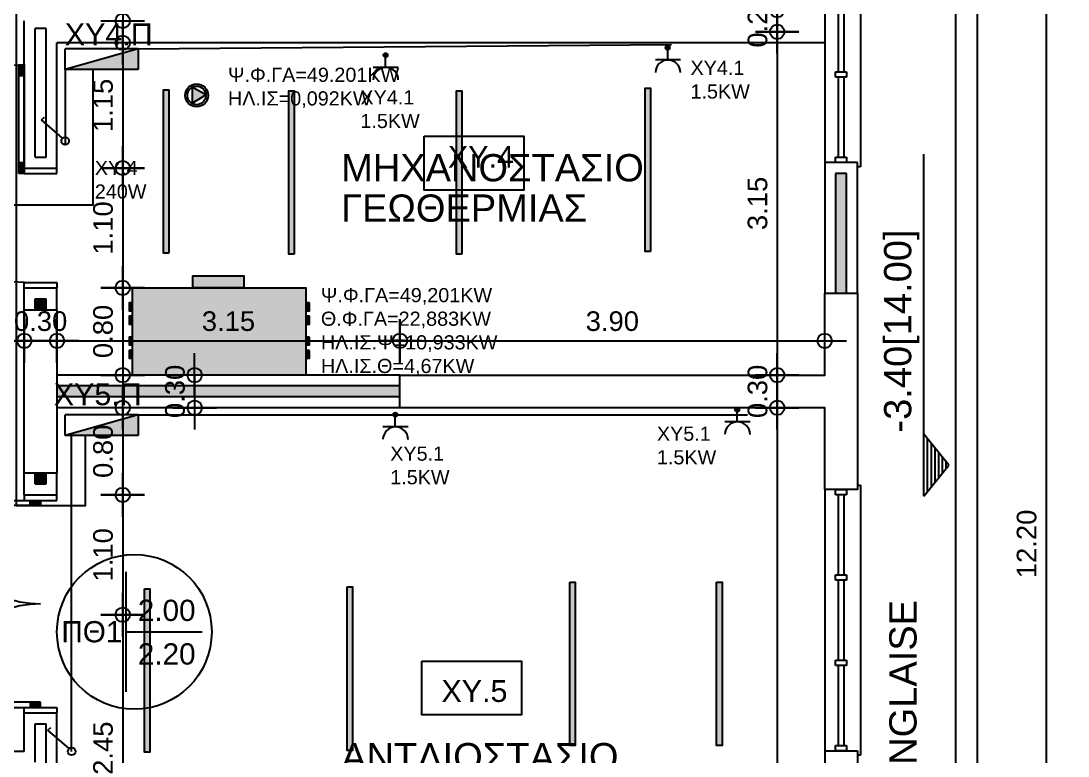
# Model space of a CAD drawing. Header units: metres. Extents: x -11 to 85, y -301 to 135.
# Drawn here: x 40.09 to 49.71, y -281.44 to -274.7 of the extents above; entities that cross this region are included whole.
import ezdxf
from ezdxf.enums import TextEntityAlignment as Align

# ---------------------------------------------------------------- set-up
doc = ezdxf.new("R2010")
doc.units = ezdxf.units.M
doc.header["$LTSCALE"] = 0.036
doc.header["$PDMODE"] = 2
for name, color, linetype in [('arxitek ypogeio', 252, 'Continuous'), ('DIMBLK', 252, 'Continuous'), ('elec psiktis', 170, 'Continuous'), ('electext', 20, 'Continuous'), ('hatch color', 252, 'Continuous'), ('HLEK-SYMBOL', 3, 'Continuous'), ('HLEK_FL001_SYMBOLS', 230, 'Continuous'), ('KYKLOFORHTES', 152, 'Continuous'), ('Parathira', 252, 'Continuous')]:
    doc.layers.add(name, color=color, linetype=linetype)
doc.layers.add('fan klimatistikes_hatch', color=121, linetype='Continuous', lineweight=0)
doc.styles.add('COMU-N', font='arial.ttf')
doc.styles.get("Standard").update_dxf_attribs({"font": 'arial.ttf'})
doc.styles.add('W4MS2', font='W4MS2.shx')
doc.dimstyles.new('CADWDOT', dxfattribs={"dimscale": 0.1, "dimtxt": 1.8, "dimasz": 0.08, "dimexe": 2, "dimexo": 0, "dimgap": 0.09, "dimtad": 0, "dimrnd": 0.001, "dimzin": 0, "dimdsep": 46, "dimtxsty": 'Standard', "dimblk1": 'ARTDIM', "dimblk2": 'ARTDIM', "dimsah": 1, "dimcen": 0.09, "dimdle": 0.05, "dimse1": 1, "dimse2": 1, "dimadec": 0, "dimazin": 0, "dimtfac": 1, "dimtmove": 0, "dimatfit": 3, "dimldrblk": 'ARTDIM', "dimfxl": 2, "dimtvp": 0.9999, "dimtolj": 1, "dimtzin": 0, "dimarcsym": 0})

# ---------------------------------------------------------------- blocks, each defined once
blk = doc.blocks.new('ARTDIM')
at = {"layer": 'DIMBLK'}
for p, q in [((0, -24.9975), (0, 24.9975)), ((-24.9975, 0), (24.9975, 0))]:
    blk.add_line(p, q, dxfattribs=at)
blk.add_circle((0, 0), 8.25, dxfattribs=at)
blk = doc.blocks.new('*D1624')
at = {"layer": 'arxitek ypogeio', "color": 0, "lineweight": -2}
blk.add_line((47.0377, -274.5875), (47.0377, -271.2035), dxfattribs=at)
at = {"layer": 'Defpoints', "color": 0, "transparency": 16777216}
for p in [(47.0377, -271.1955), (47.4737, -271.1955), (47.4737, -274.5955)]:
    blk.add_point(p, dxfattribs=at)
at = {"layer": 'arxitek ypogeio', "color": 0, "lineweight": -2, "xscale": 0.008, "yscale": 0.008, "zscale": 0.008}
for p, rotation in [((47.0377, -271.1955), 90), ((47.0377, -274.5955), 270)]:
    blk.add_blockref('ARTDIM', p, dxfattribs=dict(at, rotation=rotation))
at = {"layer": 'arxitek ypogeio', "color": 0, "insert": (46.8577, -272.8955), "char_height": 0.18, "attachment_point": 5, "rotation": 90}
blk.add_mtext('\\A1;3.40', dxfattribs=at)
blk = doc.blocks.new('*D1625')
at = {"layer": 'arxitek ypogeio', "color": 0, "lineweight": -2}
blk.add_line((47.0377, -274.6035), (47.0377, -274.7875), dxfattribs=at)
at = {"layer": 'Defpoints', "color": 0, "transparency": 16777216}
for p in [(47.4737, -274.5955), (47.0377, -274.7955), (47.4737, -274.7955)]:
    blk.add_point(p, dxfattribs=at)
at = {"layer": 'arxitek ypogeio', "color": 0, "lineweight": -2, "xscale": 0.008, "yscale": 0.008, "zscale": 0.008}
for p, rotation in [((47.0377, -274.5955), 90), ((47.0377, -274.7955), 270)]:
    blk.add_blockref('ARTDIM', p, dxfattribs=dict(at, rotation=rotation))
at = {"layer": 'arxitek ypogeio', "color": 0, "insert": (46.8577, -274.6955), "char_height": 0.18, "attachment_point": 5, "rotation": 90}
blk.add_mtext('\\A1;0.20', dxfattribs=at)
blk = doc.blocks.new('*D1626')
at = {"layer": 'arxitek ypogeio', "color": 0, "lineweight": -2}
blk.add_line((47.0377, -274.8035), (47.0377, -277.9375), dxfattribs=at)
at = {"layer": 'Defpoints', "color": 0, "transparency": 16777216}
for p in [(47.4737, -274.7955), (47.0377, -277.9455), (47.4737, -277.9455)]:
    blk.add_point(p, dxfattribs=at)
at = {"layer": 'arxitek ypogeio', "color": 0, "lineweight": -2, "xscale": 0.008, "yscale": 0.008, "zscale": 0.008}
for p, rotation in [((47.0377, -274.7955), 90), ((47.0377, -277.9455), 270)]:
    blk.add_blockref('ARTDIM', p, dxfattribs=dict(at, rotation=rotation))
at = {"layer": 'arxitek ypogeio', "color": 0, "insert": (46.8577, -276.3705), "char_height": 0.18, "attachment_point": 5, "rotation": 90}
blk.add_mtext('\\A1;3.15', dxfattribs=at)
blk = doc.blocks.new('*D1627')
at = {"layer": 'arxitek ypogeio', "color": 0, "lineweight": -2}
blk.add_line((47.0377, -277.9535), (47.0377, -278.2375), dxfattribs=at)
at = {"layer": 'Defpoints', "color": 0, "transparency": 16777216}
for p in [(47.4737, -277.9455), (47.0377, -278.2455), (47.4737, -278.2455)]:
    blk.add_point(p, dxfattribs=at)
at = {"layer": 'arxitek ypogeio', "color": 0, "lineweight": -2, "xscale": 0.008, "yscale": 0.008, "zscale": 0.008}
for p, rotation in [((47.0377, -277.9455), 90), ((47.0377, -278.2455), 270)]:
    blk.add_blockref('ARTDIM', p, dxfattribs=dict(at, rotation=rotation))
at = {"layer": 'arxitek ypogeio', "color": 0, "insert": (46.8577, -278.0955), "char_height": 0.18, "attachment_point": 5, "rotation": 90}
blk.add_mtext('\\A1;0.30', dxfattribs=at)
blk = doc.blocks.new('*D1628')
at = {"layer": 'arxitek ypogeio', "color": 0, "lineweight": -2}
blk.add_line((47.0377, -278.2535), (47.0377, -285.2875), dxfattribs=at)
at = {"layer": 'Defpoints', "color": 0, "transparency": 16777216}
for p in [(47.4737, -278.2455), (47.0377, -285.2955), (47.4737, -285.2955)]:
    blk.add_point(p, dxfattribs=at)
at = {"layer": 'arxitek ypogeio', "color": 0, "lineweight": -2, "xscale": 0.008, "yscale": 0.008, "zscale": 0.008}
for p, rotation in [((47.0377, -278.2455), 90), ((47.0377, -285.2955), 270)]:
    blk.add_blockref('ARTDIM', p, dxfattribs=dict(at, rotation=rotation))
at = {"layer": 'arxitek ypogeio', "color": 0, "insert": (46.8577, -281.7705), "char_height": 0.18, "attachment_point": 5, "rotation": 90}
blk.add_mtext('\\A1;7.05', dxfattribs=at)
blk = doc.blocks.new('*D1630')
at = {"layer": 'arxitek ypogeio', "color": 0, "lineweight": -2}
blk.add_line((40.4157, -277.632), (40.1317, -277.632), dxfattribs=at)
at = {"layer": 'Defpoints', "color": 0, "transparency": 16777216}
for p in [(40.1237, -277.632), (40.1237, -277.9455), (40.4237, -277.9455)]:
    blk.add_point(p, dxfattribs=at)
at = {"layer": 'arxitek ypogeio', "color": 0, "lineweight": -2, "xscale": 0.008, "yscale": 0.008, "zscale": 0.008, "rotation": 180}
blk.add_blockref('ARTDIM', (40.1237, -277.632), dxfattribs=at)
at = {"layer": 'arxitek ypogeio', "color": 0, "lineweight": -2, "xscale": 0.008, "yscale": 0.008, "zscale": 0.008}
blk.add_blockref('ARTDIM', (40.4237, -277.632), dxfattribs=at)
at = {"layer": 'arxitek ypogeio', "color": 0, "insert": (40.2737, -277.452), "char_height": 0.18, "attachment_point": 5}
blk.add_mtext('\\A1;0.30', dxfattribs=at)
blk = doc.blocks.new('*D1631')
at = {"layer": 'arxitek ypogeio', "color": 0, "lineweight": -2}
blk.add_line((40.4317, -277.632), (43.5657, -277.632), dxfattribs=at)
at = {"layer": 'Defpoints', "color": 0, "transparency": 16777216}
for p in [(43.5737, -277.632), (40.4237, -277.9455), (43.5737, -277.9455)]:
    blk.add_point(p, dxfattribs=at)
at = {"layer": 'arxitek ypogeio', "color": 0, "lineweight": -2, "xscale": 0.008, "yscale": 0.008, "zscale": 0.008, "rotation": 180}
blk.add_blockref('ARTDIM', (40.4237, -277.632), dxfattribs=at)
at = {"layer": 'arxitek ypogeio', "color": 0, "lineweight": -2, "xscale": 0.008, "yscale": 0.008, "zscale": 0.008}
blk.add_blockref('ARTDIM', (43.5737, -277.632), dxfattribs=at)
at = {"layer": 'arxitek ypogeio', "color": 0, "insert": (41.9987, -277.452), "char_height": 0.18, "attachment_point": 5}
blk.add_mtext('\\A1;3.15', dxfattribs=at)
blk = doc.blocks.new('*D1632')
at = {"layer": 'arxitek ypogeio', "color": 0, "lineweight": -2}
blk.add_line((43.5817, -277.632), (47.4657, -277.632), dxfattribs=at)
at = {"layer": 'Defpoints', "color": 0, "transparency": 16777216}
for p in [(47.4737, -277.632), (43.5737, -277.9455), (47.4737, -277.9455)]:
    blk.add_point(p, dxfattribs=at)
at = {"layer": 'arxitek ypogeio', "color": 0, "lineweight": -2, "xscale": 0.008, "yscale": 0.008, "zscale": 0.008, "rotation": 180}
blk.add_blockref('ARTDIM', (43.5737, -277.632), dxfattribs=at)
at = {"layer": 'arxitek ypogeio', "color": 0, "lineweight": -2, "xscale": 0.008, "yscale": 0.008, "zscale": 0.008}
blk.add_blockref('ARTDIM', (47.4737, -277.632), dxfattribs=at)
at = {"layer": 'arxitek ypogeio', "color": 0, "insert": (45.5237, -277.452), "char_height": 0.18, "attachment_point": 5}
blk.add_mtext('\\A1;3.90', dxfattribs=at)
blk = doc.blocks.new('*D1633')
at = {"layer": 'arxitek ypogeio', "color": 0, "lineweight": -2}
blk.add_line((36.9817, -277.632), (40.1157, -277.632), dxfattribs=at)
at = {"layer": 'Defpoints', "color": 0, "transparency": 16777216}
for p in [(40.1237, -277.632), (36.9737, -278.3955), (40.1237, -278.3955)]:
    blk.add_point(p, dxfattribs=at)
at = {"layer": 'arxitek ypogeio', "color": 0, "lineweight": -2, "xscale": 0.008, "yscale": 0.008, "zscale": 0.008, "rotation": 180}
blk.add_blockref('ARTDIM', (36.9737, -277.632), dxfattribs=at)
at = {"layer": 'arxitek ypogeio', "color": 0, "lineweight": -2, "xscale": 0.008, "yscale": 0.008, "zscale": 0.008}
blk.add_blockref('ARTDIM', (40.1237, -277.632), dxfattribs=at)
at = {"layer": 'arxitek ypogeio', "color": 0, "insert": (38.5487, -277.452), "char_height": 0.18, "attachment_point": 5}
blk.add_mtext('\\A1;3.15', dxfattribs=at)
blk = doc.blocks.new('A$C796D02E1')
at = {"layer": 'Parathira'}
for p, q in [((0.3, 0.95), (0.3, -0.05)), ((0.31, 0.85), (0.31, 0.9499)), ((0.32, 0.85), (0.32, 0.9498)), ((0.33, 0.85), (0.33, 0.9495)), ((0.34, 0.85), (0.34, 0.9492)), ((0.35, -0.05), (0.35, 0.9487)), ((0.35, 0.85), (0.3, 0.85)), ((0, -0.05), (0, 0)), ((0.35, 0.05), (0.3, 0.05)), ((0.3, 0), (0.3, -0.05)), ((0.31, -0.05), (0.31, 0.05)), ((0.32, -0.05), (0.32, 0.05)), ((0.33, -0.05), (0.33, 0.05)), ((0.34, -0.05), (0.34, 0.05)), ((0.3, -0.05), (0, -0.05)), ((0.3, -0.05), (0.35, -0.05)), ((0, -1.05), (0, -1.1)), ((0.3, -1.05), (0, -1.05)), ((0.3, -1.05), (0.25, -1.05)), ((0.3, -1.1), (0.3, -1.05))]:
    blk.add_line(p, q, dxfattribs=at)
blk.add_arc((0.3, -0.05), 1, 270, 90, dxfattribs=at)
blk = doc.blocks.new('A$C52D13D70')
at = {"layer": 'Parathira'}
for p, q in [((-0.33, 0.04), (-0.33, -2.44)), ((-0.3, 0.04), (-0.33, 0.04)), ((-0.1, 0), (-0.2, 0)), ((-0.2, 0), (-0.2, -0.05)), ((-0.1, -0.05), (-0.1, 0)), ((0, 0), (0, -2.4)), ((-0.2, -0.05), (-0.1, -0.05)), ((-0.175, -0.05), (-0.175, -0.7833)), ((-0.125, -0.05), (-0.125, -0.7833)), ((-0.1, -0.7833), (-0.2, -0.7833)), ((-0.2, -0.7833), (-0.2, -0.8333)), ((-0.2, -0.8333), (-0.1, -0.8333)), ((-0.175, -0.8333), (-0.175, -1.5667)), ((-0.125, -0.8333), (-0.125, -1.5667)), ((-0.1, -0.8333), (-0.1, -0.7833)), ((-0.1, -1.5667), (-0.2, -1.5667)), ((-0.2, -1.5667), (-0.2, -1.6167)), ((-0.2, -1.6167), (-0.1, -1.6167)), ((-0.175, -1.6167), (-0.175, -2.35)), ((-0.125, -1.6167), (-0.125, -2.35)), ((-0.1, -1.6167), (-0.1, -1.5667)), ((-0.1, -2.35), (-0.2, -2.35)), ((-0.2, -2.35), (-0.2, -2.4)), ((-0.2, -2.4), (-0.1, -2.4)), ((-0.1, -2.4), (-0.1, -2.35)), ((-0.33, -2.44), (-0.3, -2.44))]:
    blk.add_line(p, q, dxfattribs=at)
blk = doc.blocks.new('*D1450')
at = {"layer": 'arxitek ypogeio', "color": 0, "lineweight": -2}
blk.add_line((41.0274, -273.6035), (41.0274, -274.6875), dxfattribs=at)
at = {"layer": 'Defpoints', "color": 0, "transparency": 16777216}
for p in [(40.4237, -273.5955), (40.4237, -274.6955), (41.0274, -274.6955)]:
    blk.add_point(p, dxfattribs=at)
at = {"layer": 'arxitek ypogeio', "color": 0, "lineweight": -2, "xscale": 0.008, "yscale": 0.008, "zscale": 0.008}
for p, rotation in [((41.0274, -273.5955), 90), ((41.0274, -274.6955), 270)]:
    blk.add_blockref('ARTDIM', p, dxfattribs=dict(at, rotation=rotation))
at = {"layer": 'arxitek ypogeio', "color": 0, "insert": (40.8474, -274.1455), "char_height": 0.18, "attachment_point": 5, "rotation": 90}
blk.add_mtext('\\A1;1.10', dxfattribs=at)
blk = doc.blocks.new('*D1451')
at = {"layer": 'arxitek ypogeio', "color": 0, "lineweight": -2}
blk.add_line((41.0274, -274.9035), (41.0274, -276.0375), dxfattribs=at)
at = {"layer": 'Defpoints', "color": 0, "transparency": 16777216}
for p in [(40.4237, -274.8955), (40.4237, -276.0455), (41.0274, -276.0455)]:
    blk.add_point(p, dxfattribs=at)
at = {"layer": 'arxitek ypogeio', "color": 0, "lineweight": -2, "xscale": 0.008, "yscale": 0.008, "zscale": 0.008}
for p, rotation in [((41.0274, -274.8955), 90), ((41.0274, -276.0455), 270)]:
    blk.add_blockref('ARTDIM', p, dxfattribs=dict(at, rotation=rotation))
at = {"layer": 'arxitek ypogeio', "color": 0, "insert": (40.8474, -275.4705), "char_height": 0.18, "attachment_point": 5, "rotation": 90}
blk.add_mtext('\\A1;1.15', dxfattribs=at)
blk = doc.blocks.new('*D1452')
at = {"layer": 'arxitek ypogeio', "color": 0, "lineweight": -2}
blk.add_line((41.0274, -276.0535), (41.0274, -277.1375), dxfattribs=at)
at = {"layer": 'Defpoints', "color": 0, "transparency": 16777216}
for p in [(40.4237, -276.0455), (40.4237, -277.1455), (41.0274, -277.1455)]:
    blk.add_point(p, dxfattribs=at)
at = {"layer": 'arxitek ypogeio', "color": 0, "lineweight": -2, "xscale": 0.008, "yscale": 0.008, "zscale": 0.008}
for p, rotation in [((41.0274, -276.0455), 90), ((41.0274, -277.1455), 270)]:
    blk.add_blockref('ARTDIM', p, dxfattribs=dict(at, rotation=rotation))
at = {"layer": 'arxitek ypogeio', "color": 0, "insert": (40.8474, -276.5955), "char_height": 0.18, "attachment_point": 5, "rotation": 90}
blk.add_mtext('\\A1;1.10', dxfattribs=at)
blk = doc.blocks.new('*D1453')
at = {"layer": 'arxitek ypogeio', "color": 0, "lineweight": -2}
blk.add_line((41.0274, -277.1535), (41.0274, -277.9375), dxfattribs=at)
at = {"layer": 'Defpoints', "color": 0, "transparency": 16777216}
for p in [(40.4237, -277.1455), (40.4237, -277.9455), (41.0274, -277.9455)]:
    blk.add_point(p, dxfattribs=at)
at = {"layer": 'arxitek ypogeio', "color": 0, "lineweight": -2, "xscale": 0.008, "yscale": 0.008, "zscale": 0.008}
for p, rotation in [((41.0274, -277.1455), 90), ((41.0274, -277.9455), 270)]:
    blk.add_blockref('ARTDIM', p, dxfattribs=dict(at, rotation=rotation))
at = {"layer": 'arxitek ypogeio', "color": 0, "insert": (40.8474, -277.5455), "char_height": 0.18, "attachment_point": 5, "rotation": 90}
blk.add_mtext('\\A1;0.80', dxfattribs=at)
blk = doc.blocks.new('*D1454')
at = {"layer": 'arxitek ypogeio', "color": 0, "lineweight": -2}
blk.add_line((41.6879, -277.9535), (41.6879, -278.2375), dxfattribs=at)
at = {"layer": 'Defpoints', "color": 0, "transparency": 16777216}
for p in [(41.0842, -277.9455), (41.0842, -278.2455), (41.6879, -278.2455)]:
    blk.add_point(p, dxfattribs=at)
at = {"layer": 'arxitek ypogeio', "color": 0, "lineweight": -2, "xscale": 0.008, "yscale": 0.008, "zscale": 0.008}
for p, rotation in [((41.6879, -277.9455), 90), ((41.6879, -278.2455), 270)]:
    blk.add_blockref('ARTDIM', p, dxfattribs=dict(at, rotation=rotation))
at = {"layer": 'arxitek ypogeio', "color": 0, "insert": (41.5079, -278.0955), "char_height": 0.18, "attachment_point": 5, "rotation": 90}
blk.add_mtext('\\A1;0.30', dxfattribs=at)
blk = doc.blocks.new('*D1455')
at = {"layer": 'arxitek ypogeio', "color": 0, "lineweight": -2}
blk.add_line((41.0274, -278.2535), (41.0274, -279.0375), dxfattribs=at)
at = {"layer": 'Defpoints', "color": 0, "transparency": 16777216}
for p in [(40.4237, -278.2455), (40.4237, -279.0455), (41.0274, -279.0455)]:
    blk.add_point(p, dxfattribs=at)
at = {"layer": 'arxitek ypogeio', "color": 0, "lineweight": -2, "xscale": 0.008, "yscale": 0.008, "zscale": 0.008}
for p, rotation in [((41.0274, -278.2455), 90), ((41.0274, -279.0455), 270)]:
    blk.add_blockref('ARTDIM', p, dxfattribs=dict(at, rotation=rotation))
at = {"layer": 'arxitek ypogeio', "color": 0, "insert": (40.8474, -278.6455), "char_height": 0.18, "attachment_point": 5, "rotation": 90}
blk.add_mtext('\\A1;0.80', dxfattribs=at)
blk = doc.blocks.new('*D1456')
at = {"layer": 'arxitek ypogeio', "color": 0, "lineweight": -2}
blk.add_line((41.0274, -279.0535), (41.0274, -280.1375), dxfattribs=at)
at = {"layer": 'Defpoints', "color": 0, "transparency": 16777216}
for p in [(40.4237, -279.0455), (40.4237, -280.1455), (41.0274, -280.1455)]:
    blk.add_point(p, dxfattribs=at)
at = {"layer": 'arxitek ypogeio', "color": 0, "lineweight": -2, "xscale": 0.008, "yscale": 0.008, "zscale": 0.008}
for p, rotation in [((41.0274, -279.0455), 90), ((41.0274, -280.1455), 270)]:
    blk.add_blockref('ARTDIM', p, dxfattribs=dict(at, rotation=rotation))
at = {"layer": 'arxitek ypogeio', "color": 0, "insert": (40.8474, -279.5955), "char_height": 0.18, "attachment_point": 5, "rotation": 90}
blk.add_mtext('\\A1;1.10', dxfattribs=at)
blk = doc.blocks.new('*D1457')
at = {"layer": 'arxitek ypogeio', "color": 0, "lineweight": -2}
blk.add_line((41.0274, -280.1535), (41.0274, -282.5875), dxfattribs=at)
at = {"layer": 'Defpoints', "color": 0, "transparency": 16777216}
for p in [(40.4237, -280.1455), (40.4237, -282.5955), (41.0274, -282.5955)]:
    blk.add_point(p, dxfattribs=at)
at = {"layer": 'arxitek ypogeio', "color": 0, "lineweight": -2, "xscale": 0.008, "yscale": 0.008, "zscale": 0.008}
for p, rotation in [((41.0274, -280.1455), 90), ((41.0274, -282.5955), 270)]:
    blk.add_blockref('ARTDIM', p, dxfattribs=dict(at, rotation=rotation))
at = {"layer": 'arxitek ypogeio', "color": 0, "insert": (40.8474, -281.3705), "char_height": 0.18, "attachment_point": 5, "rotation": 90}
blk.add_mtext('\\A1;2.45', dxfattribs=at)
blk = doc.blocks.new('A$C0F035EE8')
at = {"layer": 'Parathira'}
for p, q in [((-0.3, 0), (-0.3, -0.05)), ((0, -0.05), (0, 0)), ((-1.1, -0.05), (-0.15, -0.05)), ((-1.005, -0.0595), (-1.1, -0.0595)), ((-1.005, -0.069), (-1.0998, -0.069)), ((-1.005, -0.0785), (-1.0996, -0.0785)), ((-1.005, -0.088), (-1.0992, -0.088)), ((-1.005, -0.0975), (-1.005, -0.05)), ((-0.3, -0.05), (0, -0.05)), ((-0.245, -0.0975), (-0.245, -0.05)), ((-0.15, -0.0595), (-0.245, -0.0595)), ((-0.15, -0.069), (-0.245, -0.069)), ((-0.15, -0.0785), (-0.245, -0.0785)), ((-0.15, -0.088), (-0.245, -0.088)), ((-0.15, -0.05), (-0.15, -0.0975)), ((-0.15, -0.0975), (-1.0988, -0.0975)), ((-1.005, -1.9215), (-1.0996, -1.9215)), ((-1.005, -1.912), (-1.0992, -1.912)), ((-0.15, -1.9025), (-1.0988, -1.9025)), ((-1.005, -1.9025), (-1.005, -1.95)), ((-0.245, -1.9025), (-0.245, -1.95)), ((-0.15, -1.912), (-0.245, -1.912)), ((-0.15, -1.9215), (-0.245, -1.9215)), ((-0.15, -1.95), (-0.15, -1.9025)), ((-1.005, -1.9405), (-1.1, -1.9405)), ((-1.1, -1.95), (-0.15, -1.95)), ((-1.005, -1.931), (-1.0998, -1.931)), ((-0.3, -2), (-0.3, -1.95)), ((-0.3, -1.95), (0, -1.95)), ((-0.15, -1.931), (-0.245, -1.931)), ((-0.15, -1.9405), (-0.245, -1.9405)), ((0, -1.95), (0, -2))]:
    blk.add_line(p, q, dxfattribs=at)
for centre, start, end in [((-0.15, -0.05), 180, 270), ((-0.15, -1.95), 90, 180)]:
    blk.add_arc(centre, 0.95, start, end, dxfattribs=at)
blk = doc.blocks.new('*D1475')
at = {"layer": 'arxitek ypogeio', "color": 0, "lineweight": -2}
blk.add_line((49.5086, -273.4035), (49.5086, -285.5875), dxfattribs=at)
at = {"layer": 'Defpoints', "color": 0, "transparency": 16777216}
for p in [(49.0322, -273.3955), (49.0322, -285.5955), (49.5086, -285.5955)]:
    blk.add_point(p, dxfattribs=at)
at = {"layer": 'arxitek ypogeio', "color": 0, "lineweight": -2, "xscale": 0.008, "yscale": 0.008, "zscale": 0.008}
for p, rotation in [((49.5086, -273.3955), 90), ((49.5086, -285.5955), 270)]:
    blk.add_blockref('ARTDIM', p, dxfattribs=dict(at, rotation=rotation))
at = {"layer": 'arxitek ypogeio', "color": 0, "insert": (49.3286, -279.4955), "char_height": 0.18, "attachment_point": 5, "rotation": 90}
blk.add_mtext('\\A1;12.20', dxfattribs=at)
blk = doc.blocks.new('gJ6_a28')
at = {"layer": 'HLEK-SYMBOL', "color": 0, "linetype": 'Continuous'}
for p, q in [((-0.67, 0), (-0.67, 0.19)), ((-0.67, 0.19), (0, 0.19)), ((-0.67, 0), (0, 0.19)), ((0, 0.19), (0, 0)), ((-0.67, 0), (0, 0))]:
    blk.add_line(p, q, dxfattribs=at)
at = {"layer": 'HLEK-SYMBOL', "color": 0}
blk.add_solid([(-0.67, 0.19), (0, 0.19), (-0.67, 0)], dxfattribs=at)
at = {"layer": 'HLEK-SYMBOL', "color": 0, "style": 'W4MS2', "flags": 8}
blk.add_attdef('NODE_NUMBER', (0.018, 0.0914), '', height=0.1, dxfattribs=at)
blk.add_attdef('NODE_NUMBER', (0.018, 0.0914), '', height=0.1, dxfattribs=at)
blk = doc.blocks.new('gJ6_a14')
at = {"linetype": 'Continuous'}
for p, q in [((-0.1176, 0.1119), (0.113, 0.1119)), ((0, 0.1119), (0, 0))]:
    blk.add_line(p, q, dxfattribs=at)
blk.add_arc((-0.0023, 0.2279), 0.1153, 180, 358.95657, dxfattribs=at)
blk = doc.blocks.new('*X1779')
at = {"color": 0}
for p, q in [((15.598, 2.587), (15.737, 2.727)), ((15.598, 2.622), (15.702, 2.727)), ((15.601, 2.607), (15.609, 2.616)), ((15.604, 2.646), (15.605, 2.647)), ((15.605, 2.559), (15.765, 2.719)), ((15.605, 2.577), (15.614, 2.585)), ((15.609, 2.652), (15.618, 2.66)), ((15.611, 2.547), (15.618, 2.554)), ((15.614, 2.621), (15.623, 2.63)), ((15.617, 2.536), (15.789, 2.707)), ((15.618, 2.59), (15.627, 2.599)), ((15.623, 2.665), (15.631, 2.674)), ((15.623, 2.559), (15.631, 2.568)), ((15.627, 2.634), (15.636, 2.643)), ((15.627, 2.528), (15.636, 2.537)), ((15.631, 2.603), (15.64, 2.612)), ((15.633, 2.516), (15.808, 2.691)), ((15.636, 2.678), (15.645, 2.687)), ((15.636, 2.572), (15.645, 2.581)), ((15.64, 2.647), (15.649, 2.656)), ((15.64, 2.541), (15.649, 2.55)), ((15.645, 2.616), (15.654, 2.625)), ((15.645, 2.51), (15.654, 2.519)), ((15.649, 2.691), (15.658, 2.7)), ((15.649, 2.585), (15.658, 2.594)), ((15.653, 2.501), (15.824, 2.672)), ((15.654, 2.66), (15.662, 2.669)), ((15.654, 2.554), (15.662, 2.563)), ((15.658, 2.63), (15.667, 2.638)), ((15.658, 2.523), (15.667, 2.532)), ((15.662, 2.705), (15.671, 2.714)), ((15.662, 2.599), (15.671, 2.607)), ((15.664, 2.494), (15.671, 2.501)), ((15.667, 2.674), (15.676, 2.683)), ((15.667, 2.568), (15.676, 2.577)), ((15.671, 2.643), (15.68, 2.652)), ((15.671, 2.537), (15.68, 2.546)), ((15.676, 2.718), (15.678, 2.721)), ((15.676, 2.489), (15.836, 2.648)), ((15.676, 2.612), (15.685, 2.621)), ((15.676, 2.506), (15.685, 2.515)), ((15.68, 2.687), (15.689, 2.696)), ((15.68, 2.581), (15.689, 2.59)), ((15.685, 2.656), (15.693, 2.665)), ((15.685, 2.55), (15.693, 2.559)), ((15.689, 2.625), (15.698, 2.634)), ((15.689, 2.519), (15.698, 2.528)), ((15.693, 2.7), (15.702, 2.709)), ((15.693, 2.594), (15.702, 2.603)), ((15.693, 2.488), (15.702, 2.497)), ((15.698, 2.669), (15.707, 2.678)), ((15.698, 2.563), (15.707, 2.572)), ((15.702, 2.638), (15.711, 2.647)), ((15.702, 2.532), (15.711, 2.541)), ((15.705, 2.482), (15.843, 2.62)), ((15.707, 2.714), (15.715, 2.722)), ((15.707, 2.607), (15.715, 2.616)), ((15.707, 2.501), (15.715, 2.51)), ((15.711, 2.683), (15.72, 2.691)), ((15.711, 2.577), (15.72, 2.585)), ((15.715, 2.652), (15.724, 2.66)), ((15.715, 2.546), (15.724, 2.554)), ((15.72, 2.727), (15.721, 2.728)), ((15.72, 2.621), (15.729, 2.63)), ((15.72, 2.515), (15.729, 2.523)), ((15.724, 2.696), (15.733, 2.705)), ((15.724, 2.59), (15.733, 2.599)), ((15.724, 2.484), (15.733, 2.493)), ((15.729, 2.665), (15.738, 2.674)), ((15.729, 2.559), (15.738, 2.568)), ((15.733, 2.634), (15.742, 2.643)), ((15.733, 2.528), (15.742, 2.537)), ((15.738, 2.709), (15.746, 2.718)), ((15.738, 2.603), (15.746, 2.612)), ((15.738, 2.497), (15.746, 2.506)), ((15.741, 2.482), (15.842, 2.584)), ((15.742, 2.678), (15.751, 2.687)), ((15.742, 2.572), (15.751, 2.581)), ((15.746, 2.647), (15.755, 2.656)), ((15.746, 2.541), (15.755, 2.55)), ((15.751, 2.722), (15.752, 2.724)), ((15.751, 2.616), (15.76, 2.625)), ((15.751, 2.51), (15.76, 2.519)), ((15.755, 2.691), (15.764, 2.7)), ((15.755, 2.585), (15.764, 2.594)), ((15.76, 2.66), (15.768, 2.669)), ((15.76, 2.554), (15.768, 2.563)), ((15.764, 2.63), (15.773, 2.638)), ((15.764, 2.523), (15.773, 2.532)), ((15.768, 2.705), (15.777, 2.714)), ((15.768, 2.599), (15.777, 2.607)), ((15.768, 2.493), (15.777, 2.501)), ((15.773, 2.674), (15.782, 2.683)), ((15.773, 2.568), (15.782, 2.577)), ((15.777, 2.643), (15.786, 2.652)), ((15.777, 2.537), (15.786, 2.546)), ((15.782, 2.612), (15.791, 2.621)), ((15.782, 2.506), (15.791, 2.515)), ((15.786, 2.687), (15.795, 2.696)), ((15.786, 2.581), (15.795, 2.59)), ((15.791, 2.656), (15.799, 2.665)), ((15.791, 2.55), (15.799, 2.559)), ((15.795, 2.625), (15.804, 2.634)), ((15.795, 2.519), (15.804, 2.528)), ((15.799, 2.594), (15.808, 2.603)), ((15.804, 2.669), (15.813, 2.678)), ((15.804, 2.563), (15.813, 2.572)), ((15.808, 2.638), (15.817, 2.647)), ((15.808, 2.532), (15.817, 2.541)), ((15.813, 2.607), (15.822, 2.616)), ((15.817, 2.577), (15.826, 2.585)), ((15.822, 2.652), (15.83, 2.66)), ((15.822, 2.546), (15.83, 2.554)), ((15.826, 2.621), (15.835, 2.63)), ((15.83, 2.59), (15.839, 2.599)), ((15.835, 2.559), (15.835, 2.56)), ((15.839, 2.634), (15.84, 2.635)), ((15.844, 2.603), (15.844, 2.603))]:
    blk.add_line(p, q, dxfattribs=at)
blk = doc.blocks.new('GJ6_A78')
at = {"layer": 'HLEK-SYMBOL', "color": 0, "linetype": 'Continuous'}
blk.add_circle((0, 0), 0.0989, dxfattribs=at)
at = {"layer": 'HLEK-SYMBOL', "color": 0, "xscale": 0.8, "yscale": 0.8, "zscale": 0.8}
blk.add_blockref('*X1779', (-12.576, -2.084), dxfattribs=at)
blk = doc.blocks.new('priza')
at = {"layer": 'HLEK_FL001_SYMBOLS', "xscale": 0.1951472641207488, "yscale": 0.1951472641207488, "zscale": 0.1951472641207488}
blk.add_blockref('GJ6_A78', (87.4, -100.4953), dxfattribs=at)
at = {"layer": 'HLEK_FL001_SYMBOLS', "rotation": 180}
blk.add_blockref('gJ6_a14', (87.4, -100.4952), dxfattribs=at)
blk = doc.blocks.new('lampes fthorismou 150')
at = {"layer": 'hatch color'}
blk.add_hatch(color=181, dxfattribs=at).paths.add_polyline_path([(5.4867, 4.6415), (5.4867, 4.6915), (6.9867, 4.6915), (6.9867, 4.6415)])
at = {"layer": 'HLEK_FL001_SYMBOLS'}
blk.add_lwpolyline([(5.4867, 4.6415), (5.4867, 4.6915), (6.9867, 4.6915), (6.9867, 4.6415)], close=True, dxfattribs=at)
blk = doc.blocks.new('gJ6_a1')
at = {"linetype": 'Continuous'}
for p, q in [((-0.2193, 0.2297), (-0.191, 0.2541)), ((-0.024, 0.0608), (-0.2193, 0.2297))]:
    blk.add_line(p, q, dxfattribs=at)
blk.add_circle((-0.0005, 0.0343), 0.0349, dxfattribs=at)
blk = doc.blocks.new('neos kykloforitis')
at = {"layer": 'KYKLOFORHTES'}
h = blk.add_hatch(color=256, dxfattribs=at)
edge = h.paths.add_edge_path()
edge.add_ellipse((60.491, -100.7498), major_axis=(0.1053, 0), ratio=0.999848, start_angle=0, end_angle=360)
edge = h.paths.add_edge_path(flags=16)
edge.add_ellipse((60.491, -100.7498), major_axis=(0.0851, 0), ratio=0.999848, start_angle=0, end_angle=360)
blk.add_hatch(color=256, dxfattribs=at).paths.add_polyline_path([(60.4503, -100.676), (60.4503, -100.8221), (60.5753, -100.7462)])
for p, q in [((60.4503, -100.676), (60.4503, -100.8221)), ((60.5753, -100.7462), (60.4503, -100.676)), ((60.4503, -100.8221), (60.5753, -100.7462))]:
    blk.add_line(p, q, dxfattribs=at)
at = {"layer": 'KYKLOFORHTES', "extrusion": (0, -0.017452, 0.999848)}
for radius in [0.1053, 0.0851]:
    blk.add_circle((60.491, -100.7344, 1.8108), radius, dxfattribs=at)
blk = doc.blocks.new('geothermiki antlia')
at = {"layer": 'fan klimatistikes_hatch'}
for points in [[(1808.1963, -3.4474), (1808.1963, -3.3659), (1807.8413, -3.3659), (1807.8413, -3.4474)], [(1807.4219, -3.4474), (1807.4219, -4.0548), (1808.6285, -4.0548), (1808.6285, -3.4474)]]:
    blk.add_hatch(color=256, dxfattribs=at).paths.add_polyline_path(points)
at = {"layer": 'elec psiktis'}
for points in [[(1808.1963, -3.4474), (1807.8413, -3.4474), (1807.8413, -3.3659), (1808.1963, -3.3659)], [(1807.4219, -3.4474), (1808.6285, -3.4474), (1808.6285, -4.0548), (1807.4219, -4.0548)]]:
    blk.add_lwpolyline(points, close=True, dxfattribs=at)
blk = doc.blocks.new('geothermiki antlia 1')
at = {"layer": 'fan klimatistikes_hatch'}
for points in [[(1807.4219, -3.5538), (1807.398, -3.5538), (1807.398, -3.608), (1807.4219, -3.608)], [(1808.6521, -3.5538), (1808.6282, -3.5538), (1808.6282, -3.608), (1808.6521, -3.608)], [(1807.398, -3.7006), (1807.4219, -3.7006), (1807.4219, -3.6465), (1807.398, -3.6465)], [(1808.6282, -3.7006), (1808.6521, -3.7006), (1808.6521, -3.6465), (1808.6282, -3.6465)], [(1807.4219, -3.7917), (1807.398, -3.7917), (1807.398, -3.8459), (1807.4219, -3.8459)], [(1808.6521, -3.7917), (1808.6282, -3.7917), (1808.6282, -3.8459), (1808.6521, -3.8459)], [(1807.398, -3.9385), (1807.4219, -3.9385), (1807.4219, -3.8843), (1807.398, -3.8843)], [(1808.6282, -3.9385), (1808.6521, -3.9385), (1808.6521, -3.8843), (1808.6282, -3.8843)]]:
    blk.add_hatch(color=256, dxfattribs=at).paths.add_polyline_path(points)
at = {"layer": 'elec psiktis'}
for points in [[(1807.4219, -3.5538), (1807.398, -3.5538), (1807.398, -3.608), (1807.4219, -3.608)], [(1808.6521, -3.5538), (1808.6282, -3.5538), (1808.6282, -3.608), (1808.6521, -3.608)], [(1807.4219, -3.6465), (1807.398, -3.6465), (1807.398, -3.7006), (1807.4219, -3.7006)], [(1808.6521, -3.6465), (1808.6282, -3.6465), (1808.6282, -3.7006), (1808.6521, -3.7006)], [(1807.4219, -3.7917), (1807.398, -3.7917), (1807.398, -3.8459), (1807.4219, -3.8459)], [(1808.6521, -3.7917), (1808.6282, -3.7917), (1808.6282, -3.8459), (1808.6521, -3.8459)], [(1807.4219, -3.8843), (1807.398, -3.8843), (1807.398, -3.9385), (1807.4219, -3.9385)], [(1808.6521, -3.8843), (1808.6282, -3.8843), (1808.6282, -3.9385), (1808.6521, -3.9385)]]:
    blk.add_lwpolyline(points, close=True, dxfattribs=at)
at = {"layer": 'fan klimatistikes_hatch'}
blk.add_blockref('geothermiki antlia', (0, 0), dxfattribs=at)

msp = doc.modelspace()

# ---------------------------------------------------------------- hatches: boundary and pattern name
at = {"layer": 'arxitek ypogeio'}
for points in [[(47.6737, -276.0955), (47.5737, -276.0955), (47.5737, -277.1955), (47.6737, -277.1955)], [(40.3237, -277.2455), (40.2237, -277.2455), (40.2237, -277.3455), (40.3237, -277.3455)], [(43.5737, -278.0455), (40.4237, -278.0455), (40.4237, -278.1455), (43.5737, -278.1455)], [(40.3237, -278.8455), (40.2237, -278.8455), (40.2237, -278.9455), (40.3237, -278.9455)]]:
    msp.add_hatch(color=256, dxfattribs=at).paths.add_polyline_path(points)

# ---------------------------------------------------------------- linework, layer by layer
for p, q in [((48.8737, -273.3955), (48.8737, -285.5955)), ((48.6737, -273.5955), (48.6737, -285.3955)), ((40.1237, -276.0455), (40.1237, -274.6955)), ((40.2237, -275.9455), (40.2237, -274.7655)), ((40.3237, -274.7655), (40.2237, -274.7655)), ((40.3237, -275.9455), (40.3237, -274.7655)), ((47.4737, -274.8955), (40.4237, -274.8955)), ((40.4237, -276.0455), (40.4237, -274.8955)), ((40.2237, -275.9455), (40.3237, -275.9455)), ((48.385, -279.0583), (48.385, -275.9169)), ((40.1237, -276.0455), (40.4237, -276.0455)), ((47.4737, -275.9955), (47.4737, -277.1955)), ((47.7737, -275.9955), (47.4737, -275.9955)), ((47.7737, -277.1955), (47.7737, -275.9955)), ((47.6737, -276.0955), (47.5737, -276.0955)), ((47.5737, -276.0955), (47.5737, -277.1955)), ((47.6737, -277.1955), (47.6737, -276.0955)), ((40.1237, -277.3455), (40.1237, -277.1455)), ((40.1237, -277.1455), (40.4237, -277.1455)), ((40.4237, -277.3455), (40.4237, -277.1455)), ((40.2237, -277.2455), (40.3237, -277.2455)), ((40.2237, -277.3455), (40.2237, -277.2455)), ((40.3237, -277.3455), (40.3237, -277.2455)), ((43.5737, -277.9455), (40.4237, -277.9455)), ((43.5737, -278.0455), (40.4237, -278.0455)), ((43.5737, -278.1455), (40.4237, -278.1455)), ((43.5737, -278.2455), (40.4237, -278.2455)), ((48.6131, -278.7732), (48.385, -278.4881)), ((48.4192, -279.0155), (48.4192, -278.5308)), ((48.4535, -278.9727), (48.4535, -278.5736)), ((48.4877, -278.93), (48.4877, -278.6164)), ((48.5219, -278.8872), (48.5219, -278.6591)), ((48.5561, -278.8444), (48.5561, -278.7019)), ((48.5903, -278.8017), (48.5903, -278.7447)), ((40.1237, -279.0455), (40.1237, -278.8455)), ((40.2237, -278.9455), (40.2237, -278.8455)), ((40.3237, -278.9455), (40.3237, -278.8455)), ((40.4237, -279.0455), (40.4237, -278.8455)), ((48.385, -279.0583), (48.6131, -278.7732)), ((40.2237, -278.9455), (40.3237, -278.9455)), ((40.1237, -279.0455), (40.4237, -279.0455)), ((41.0563, -279.7527), (41.0563, -280.8527)), ((41.0563, -280.3027), (41.7563, -280.3027)), ((40.1237, -281.3998), (40.1237, -281.0455)), ((40.1237, -281.0455), (40.4237, -281.0455)), ((40.4237, -282.5955), (40.4237, -281.0455)), ((40.2237, -281.4998), (40.2237, -281.1455)), ((40.2237, -281.1455), (40.3237, -281.1455)), ((40.3237, -282.5955), (40.3237, -281.1455)), ((40.1237, -281.3998), (38.7738, -281.3998)), ((47.4737, -281.3955), (47.7737, -281.3955)), ((47.4737, -281.3955), (47.4737, -281.9205)), ((47.7737, -281.3955), (47.7737, -281.9205))]:
    msp.add_line(p, q, dxfattribs=at)
for points in [[(43.5737, -278.2455), (43.5737, -277.9455), (47.4737, -277.9455), (47.4737, -277.1955), (47.7737, -277.1955), (47.7737, -278.9955), (47.4737, -278.9955), (47.4737, -278.2455)], [(40.1237, -278.8455), (40.1237, -277.3455), (40.4237, -277.3455), (40.4237, -278.8455)]]:
    msp.add_lwpolyline(points, close=True, dxfattribs=at)
msp.add_circle((41.1343, -280.3027), 0.7105, dxfattribs=at)
at = {"layer": 'electext'}
for points in [[(43.7955, -275.7524), (44.7099, -275.7524), (44.7099, -276.2471), (43.7955, -276.2471)], [(43.7745, -280.5707), (44.6889, -280.5707), (44.6889, -281.0654), (43.7745, -281.0654)]]:
    msp.add_lwpolyline(points, close=True, dxfattribs=at)
at = {"layer": 'HLEK_FL001_SYMBOLS'}
for p, q in [((40.499, -275.1411), (40.499, -275.8336)), ((40.5585, -281.4001), (40.5585, -278.4995))]:
    msp.add_line(p, q, dxfattribs=at)
for points in [[(40.5237, -267.6721), (40.5237, -270.073), (40.1237, -270.073), (39.9699, -270.073), (39.9699, -276.0323), (39.9699, -276.382), (40.7555, -276.382), (40.7555, -275.1411)], [(40.4748, -267.6721), (40.6436, -267.6721), (40.6436, -269.9866), (40.0496, -269.9866), (40.0496, -279.143), (40.6863, -279.143), (40.6863, -278.4995)], [(41.169, -274.9511), (46.0665, -274.9122)], [(41.1686, -278.3095), (46.7657, -278.3095)]]:
    msp.add_lwpolyline(points, dxfattribs=at)

# ---------------------------------------------------------------- block references
at = {"layer": 'arxitek ypogeio', "xscale": -1}
for name, p in [('A$C52D13D70', (47.4737, -273.5955)), ('A$C796D02E1', (40.4237, -276.0455)), ('A$C52D13D70', (47.4737, -278.9955))]:
    msp.add_blockref(name, p, dxfattribs=at)
at = {"layer": 'arxitek ypogeio'}
msp.add_blockref('A$C0F035EE8', (40.4237, -279.0455), dxfattribs=at)
at = {"layer": 'fan klimatistikes_hatch', "xscale": 1.319999999999993, "yscale": 1.319999999999993, "zscale": 1.319999999999993}
msp.add_blockref('geothermiki antlia 1', (-2344.6792, -272.5931), dxfattribs=at)
at = {"layer": 'HLEK_FL001_SYMBOLS'}
for name, p, rotation in [('gJ6_a28', (40.499, -274.9511), 180), ('lampes fthorismou 150', (46.0921, -282.315), 89.99999999999999), ('lampes fthorismou 150', (47.2434, -282.3232), 89.99999999999999), ('lampes fthorismou 150', (48.7841, -282.3232), 89.99999999999999), ('lampes fthorismou 150', (50.5152, -282.2984), 89.99999999999999), ('gJ6_a28', (40.4986, -278.3095), 180), ('lampes fthorismou 150', (36.5859, -274.4205), 270), ('lampes fthorismou 150', (38.4462, -274.4038), 270), ('lampes fthorismou 150', (40.4911, -274.3589), 270), ('lampes fthorismou 150', (41.8395, -274.3589), 270)]:
    msp.add_blockref(name, p, dxfattribs=dict(at, rotation=rotation))
for name, p in [('priza', (-43.9592, -174.5142)), ('priza', (-41.368, -174.4464)), ('gJ6_a1', (40.4994, -275.8327)), ('priza', (-40.7294, -177.7673)), ('priza', (-43.8698, -177.8142)), ('gJ6_a1', (40.559, -281.4344))]:
    msp.add_blockref(name, p, dxfattribs=at)
at = {"layer": 'KYKLOFORHTES'}
msp.add_blockref('neos kykloforitis', (-18.7851, -174.6283), dxfattribs=at)

# ---------------------------------------------------------------- texts
at = {"layer": 'arxitek ypogeio', "style": 'COMU-N'}
for s, p in [('ΜΗΧΑΝΟΣΤΑΣΙΟ', (43.0333, -276.1675)), ('ΓΕΩΘΕΡΜΙΑΣ', (43.0333, -276.5382)), ('ΑΝΤΛΙΟΣΤΑΣΙΟ', (43.0333, -281.5728))]:
    msp.add_text(s, height=0.25, dxfattribs=at).set_placement(p)
msp.add_text('COURE ANGLAISE', height=0.25, rotation=90, dxfattribs=at).set_placement((48.3173, -283.1144))
msp.add_attdef('-3.40[14.00]', (48.2689, -278.4732), '±0.00', height=0.25, rotation=90, dxfattribs=at)
for tag, text, p in [('2.00', '0.90', (41.4313, -280.2027)), ('ΠΘ1', '2.20', (40.744, -280.3988)), ('2.20', '2.20', (41.4313, -280.6027))]:
    msp.add_attdef(tag, text=text, height=0.195, dxfattribs=at).set_placement(p, align=Align.CENTER)
at = {"layer": 'electext', "style": 'COMU-N'}
for s, p in [('ΧΥ4.Π', (40.4956, -274.9188)), ('ΧΥ.4', (44.0138, -276.0432)), ('ΧΥ5.Π', (40.3944, -278.2224)), ('ΧΥ.5', (43.9546, -280.9458))]:
    msp.add_text(s, height=0.2, dxfattribs=at).set_placement(p)
at = {"layer": 'HLEK_FL001_SYMBOLS', "char_height": 0.13, "attachment_point": 1, "style": 'COMU-N'}
for s, width, insert in [('XY4.1\\P1.5KW', 0.974451, (46.2414, -275.0611)), ('Ψ.Φ.ΓΑ=49.201KW\\PΗΛ.ΙΣ=0,092ΚW', 1.03227, (41.994, -275.1245)), ('XY4.1\\P1.5KW', 0.974451, (43.2102, -275.3316)), ('XY.4\\P240W', 0.621374, (40.7712, -275.9795)), ('Ψ.Φ.ΓΑ=49,201KW\\PΘ.Φ.ΓΑ=22,883ΚW\\PΗΛ.ΙΣ.Ψ=10,933KW\\PΗΛ.ΙΣ.Θ=4,67KW', 1.702368, (42.8472, -277.1468)), ('XY5.1\\P1.5KW', 0.974451, (45.9329, -278.4184)), ('XY5.1\\P1.5KW', 0.974451, (43.484, -278.6016))]:
    msp.add_mtext_dynamic_manual_height_columns(s, width=width, gutter_width=0.65, heights=[0], dxfattribs=dict(at, insert=insert))

# ---------------------------------------------------------------- dimensions: what is measured, and where the dimension line sits
at = {"layer": 'arxitek ypogeio'}
for base, p1, p2, picture, middle in [((47.0377, -271.1955), (47.4737, -274.5955), (47.4737, -271.1955), '*D1624', (46.8577, -272.8955)), ((49.5086, -285.5955), (49.0322, -273.3955), (49.0322, -285.5955), '*D1475', (49.3286, -279.4955)), ((41.0274, -274.6955), (40.4237, -273.5955), (40.4237, -274.6955), '*D1450', (40.8474, -274.1455)), ((47.0377, -277.9455), (47.4737, -274.7955), (47.4737, -277.9455), '*D1626', (46.8577, -276.3705)), ((41.0274, -277.9455), (40.4237, -277.1455), (40.4237, -277.9455), '*D1453', (40.8474, -277.5455)), ((41.0274, -279.0455), (40.4237, -278.2455), (40.4237, -279.0455), '*D1455', (40.8474, -278.6455)), ((47.0377, -285.2955), (47.4737, -278.2455), (47.4737, -285.2955), '*D1628', (46.8577, -281.7705)), ((41.0274, -280.1455), (40.4237, -279.0455), (40.4237, -280.1455), '*D1456', (40.8474, -279.5955)), ((41.0274, -282.5955), (40.4237, -280.1455), (40.4237, -282.5955), '*D1457', (40.8474, -281.3705))]:
    dim = msp.add_linear_dim(base=base, p1=p1, p2=p2, angle=90, dimstyle='CADWDOT', dxfattribs=at)
    dim.commit()
    dim.dimension.update_dxf_attribs({"geometry": picture, "text_midpoint": middle})
for base, p1, p2, picture, middle in [((47.0377, -274.7955), (47.4737, -274.5955), (47.4737, -274.7955), '*D1625', (47.0377, -274.6955)), ((41.6879, -278.2455), (41.0842, -277.9455), (41.0842, -278.2455), '*D1454', (41.6879, -278.0955)), ((47.0377, -278.2455), (47.4737, -277.9455), (47.4737, -278.2455), '*D1627', (47.0377, -278.0955))]:
    dim = msp.add_linear_dim(base=base, p1=p1, p2=p2, angle=90, dimstyle='CADWDOT', dxfattribs=at)
    dim.commit()
    dim.dimension.update_dxf_attribs({"geometry": picture, "text_midpoint": middle, "dimtype": 160})
for p1, p2, picture, middle in [((40.4237, -274.8955), (40.4237, -276.0455), '*D1451', (40.8474, -275.4705)), ((40.4237, -276.0455), (40.4237, -277.1455), '*D1452', (40.8474, -276.5955))]:
    dim = msp.add_aligned_dim(p1=p1, p2=p2, distance=0.6037, dimstyle='CADWDOT', dxfattribs=at)
    dim.commit()
    dim.dimension.update_dxf_attribs({"geometry": picture, "text_midpoint": middle})
for base, p1, p2, picture, middle in [((40.1237, -277.632), (36.9737, -278.3955), (40.1237, -278.3955), '*D1633', (38.5487, -277.452)), ((43.5737, -277.632), (40.4237, -277.9455), (43.5737, -277.9455), '*D1631', (41.9987, -277.452)), ((47.4737, -277.632), (43.5737, -277.9455), (47.4737, -277.9455), '*D1632', (45.5237, -277.452))]:
    dim = msp.add_linear_dim(base=base, p1=p1, p2=p2, dimstyle='CADWDOT', dxfattribs=at)
    dim.commit()
    dim.dimension.update_dxf_attribs({"geometry": picture, "text_midpoint": middle})
dim = msp.add_linear_dim(base=(40.1237, -277.632), p1=(40.4237, -277.9455), p2=(40.1237, -277.9455), dimstyle='CADWDOT', dxfattribs=at)
dim.commit()
dim.dimension.update_dxf_attribs({"geometry": '*D1630', "text_midpoint": (40.2737, -277.632), "dimtype": 160})

doc.saveas('drawing.dxf')
